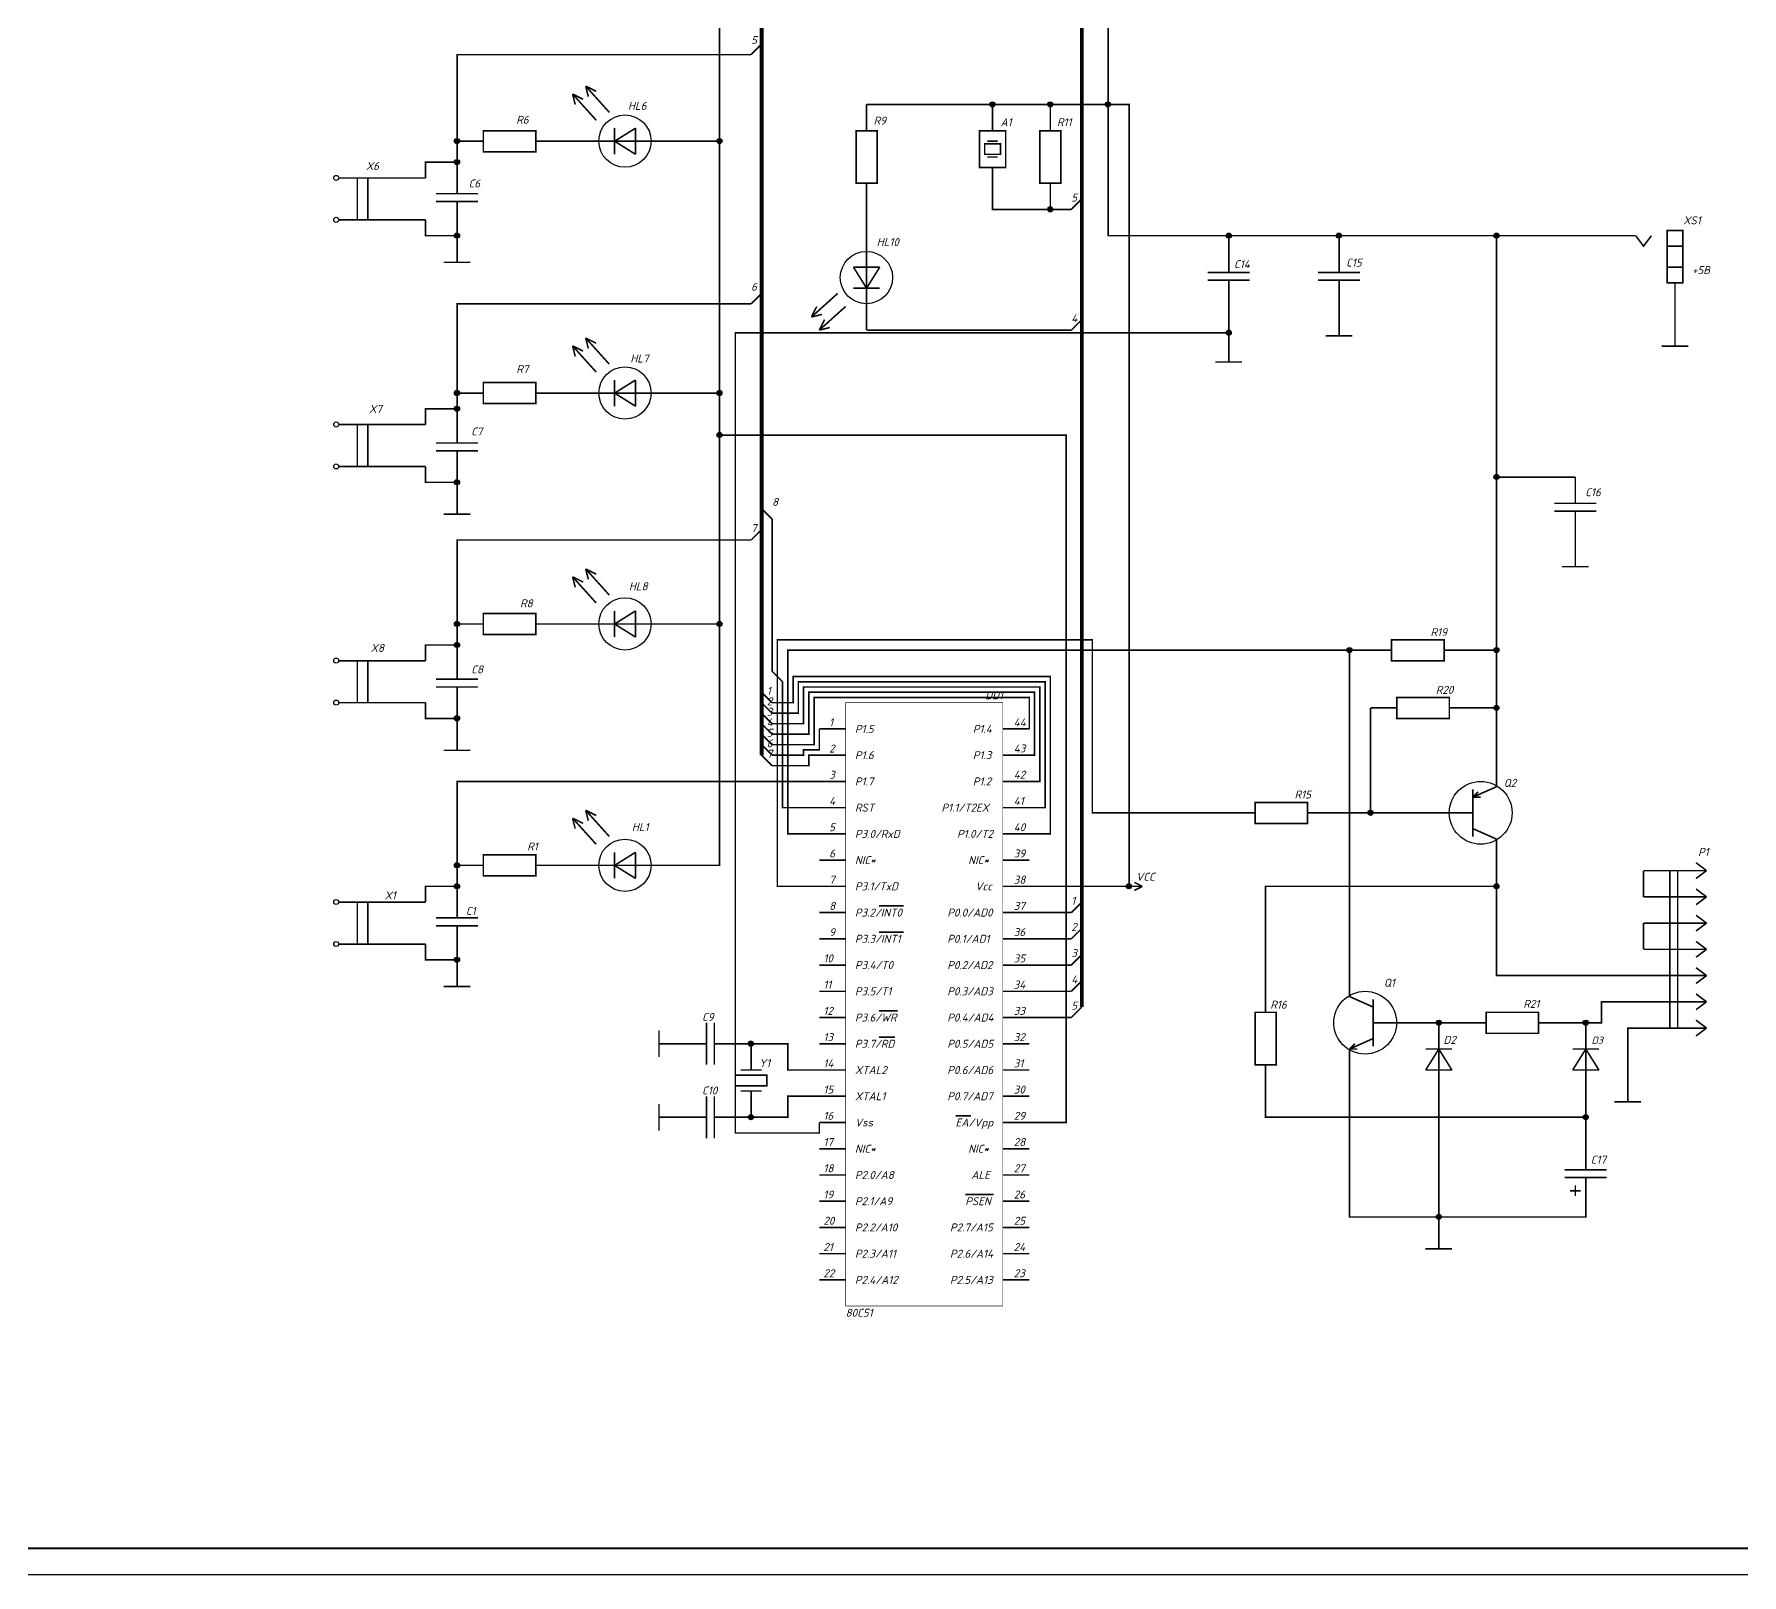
# Model space of a CAD drawing. Header units: millimetres. Extents: x 0 to 8800, y -367 to 2333.
# Drawn here: x 4955 to 5280.3, y 675.6 to 969.2 of the extents above; entities that cross this region are included whole.
import ezdxf

# ---------------------------------------------------------------- set-up
doc = ezdxf.new("R2010")
doc.units = ezdxf.units.MM
doc.header["$LTSCALE"] = 0.5
doc.layers.add('KONTUR', color=7, linetype='Continuous')
doc.layers.add('Sheet', color=255, linetype='Continuous')
doc.layers.add('Основная', color=7, linetype='Continuous', lineweight=40)
doc.styles.get("Standard").update_dxf_attribs({"font": 'isocpeui.ttf', "width": 0.9})

msp = doc.modelspace()

# ---------------------------------------------------------------- linework, layer by layer
at = {"layer": 'KONTUR'}
msp.add_line((5548.03, 675.63), (4707.03, 675.63), dxfattribs=at)
at = {"layer": 'Sheet'}
for points, const_width in [([(5093.58, 831.84), (5093.58, 1101.84), (5093.58, 1101.84)], 0.749), ([(5154.58, 783.84), (5154.58, 1035.84)], 0.749), ([(5159.58, 1003.84), (5159.58, 955.84)], 0.3), ([(5085.58, 948.84), (5085.58, 993.34)], 0.3), ([(5091.58, 965.34), (5093.58, 967.34)], 0.3), ([(5035.58, 943.84), (5035.58, 965.34), (5091.58, 965.34)], 0.3), ([(5062.08, 952.84), (5057.58, 957.84)], 0.3), ([(5057.58, 957.84), (5058.08, 955.84), (5058.08, 955.84)], 0.3), ([(5057.58, 957.84), (5059.58, 956.84)], 0.3), ([(5064.58, 954.34), (5060.08, 959.34)], 0.3), ([(5060.08, 959.34), (5060.58, 957.34), (5060.58, 957.34)], 0.3), ([(5060.08, 959.34), (5062.08, 958.34)], 0.3), ([(5113.58, 950.84), (5113.58, 955.84)], 0.3), ([(5159.58, 955.84), (5113.58, 955.84)], 0.3), ([(5137.58, 950.84), (5137.58, 955.84)], 0.3), ([(5159.58, 955.84), (5163.58, 955.84), (5163.58, 806.84), (5144.58, 806.84)], 0.3), ([(5148.58, 950.84), (5148.58, 955.84)], 0.3), ([(5159.58, 955.84), (5159.58, 930.84), (5249.08, 930.84)], 0.3), ([(5050.58, 950.84), (5040.58, 950.84), (5040.58, 946.84), (5050.58, 946.84), (5050.58, 950.84)], 0.3), ([(5065.58, 951.34), (5065.58, 946.34)], 0.3), ([(5065.58, 948.84), (5069.58, 951.34), (5069.58, 951.34)], 0.3), ([(5069.58, 946.34), (5069.58, 951.34)], 0.3), ([(5111.58, 950.84), (5111.58, 940.84), (5115.58, 940.84), (5115.58, 950.84), (5111.58, 950.84)], 0.3), ([(5140.08, 943.84), (5135.08, 943.84), (5135.08, 950.84), (5140.08, 950.84), (5140.08, 943.84)], 0.3), ([(5146.58, 950.84), (5146.58, 940.84), (5150.58, 940.84), (5150.58, 950.84), (5146.58, 950.84)], 0.3), ([(5040.58, 948.84), (5035.58, 948.84)], 0.3), ([(5050.58, 948.84), (5055.58, 948.84)], 0.3), ([(5055.58, 948.84), (5057.58, 948.84)], 0.3), ([(5062.58, 948.84), (5057.58, 948.84)], 0.3), ([(5065.58, 948.84), (5062.58, 948.84)], 0.3), ([(5069.58, 948.84), (5065.58, 948.84)], 0.3), ([(5065.58, 948.84), (5069.58, 946.34), (5069.58, 946.34)], 0.3), ([(5069.58, 948.84), (5072.58, 948.84)], 0.3), ([(5072.58, 948.84), (5077.58, 948.84)], 0.3), ([(5077.58, 948.84), (5085.58, 948.84)], 0.3), ([(5085.58, 948.84), (5085.58, 901.34)], 0.3), ([(5139.08, 948.34), (5136.08, 948.34), (5136.08, 946.34), (5139.08, 946.34), (5139.08, 948.34)], 0.3), ([(5136.58, 948.84), (5138.58, 948.84)], 0.3), ([(5029.58, 941.84), (5029.58, 944.84), (5035.58, 944.84)], 0.3), ([(5035.58, 938.84), (5035.58, 943.84)], 0.3), ([(5136.58, 945.84), (5138.58, 945.84)], 0.3), ([(5137.58, 943.84), (5137.58, 938.84)], 0.3), ([(5013.08, 941.84), (5024.58, 941.84)], 0.3), ([(5016.58, 941.84), (5016.58, 933.84)], 0.3), ([(5018.58, 933.84), (5018.58, 941.84)], 0.3), ([(5024.58, 941.84), (5029.58, 941.84)], 0.3), ([(5113.58, 940.84), (5113.58, 935.84)], 0.3), ([(5148.58, 940.84), (5148.58, 935.84)], 0.3), ([(5039.58, 938.84), (5031.58, 938.84)], 0.3), ([(5039.58, 937.34), (5031.58, 937.34)], 0.3), ([(5035.58, 937.34), (5035.58, 932.34)], 0.3), ([(5137.58, 938.84), (5137.58, 935.84), (5152.58, 935.84)], 0.3), ([(5152.58, 935.84), (5154.58, 937.84)], 0.3), ([(5013.08, 933.84), (5024.58, 933.84)], 0.3), ([(5024.58, 933.84), (5029.58, 933.84)], 0.3), ([(5029.58, 933.84), (5029.58, 930.84), (5035.58, 930.84)], 0.3), ([(5113.58, 935.84), (5113.58, 932.84)], 0.3), ([(5035.58, 932.34), (5035.58, 929.84)], 0.3), ([(5113.58, 927.84), (5113.58, 932.84)], 0.3), ([(5182.58, 930.84), (5182.58, 928.84)], 0.3), ([(5203.58, 930.84), (5203.58, 928.84)], 0.3), ([(5233.58, 930.84), (5233.58, 851.84)], 0.3), ([(5254.08, 930.84), (5249.08, 930.84)], 0.3), ([(5249.08, 930.84), (5249.08, 930.84)], 0.3), ([(5260.08, 930.84), (5254.08, 930.84)], 0.3), ([(5260.08, 930.84), (5261.58, 928.84), (5263.08, 930.84)], 0.3), ([(5266.08, 921.84), (5266.08, 931.84)], 0.3), ([(5266.08, 921.84), (5269.08, 921.84), (5269.08, 931.84), (5266.08, 931.84)], 0.3), ([(5266.08, 931.84), (5269.04, 931.84), (5269.04, 928.88), (5266.08, 928.88), (5266.08, 931.84)], 0.3), ([(5035.58, 929.84), (5035.58, 925.77)], 0.3), ([(5113.58, 924.84), (5113.58, 927.84)], 0.3), ([(5182.58, 923.84), (5182.58, 928.84)], 0.3), ([(5203.58, 923.84), (5203.58, 928.84)], 0.3), ([(5266.08, 928.84), (5269.08, 928.84)], 0.3), ([(5033.04, 925.77), (5038.12, 925.77)], 0.3), ([(5116.08, 924.84), (5111.08, 924.84)], 0.3), ([(5113.58, 920.84), (5111.08, 924.84), (5111.08, 924.84)], 0.3), ([(5113.58, 924.84), (5113.58, 920.84)], 0.3), ([(5113.58, 920.84), (5116.08, 924.84), (5116.08, 924.84)], 0.3), ([(5186.58, 923.84), (5178.58, 923.84)], 0.3), ([(5207.58, 923.84), (5199.58, 923.84)], 0.3), ([(5269.08, 924.84), (5266.08, 924.84)], 0.3), ([(5266.08, 924.84), (5269.04, 924.84), (5269.04, 921.88), (5266.08, 921.88), (5266.08, 924.84)], 0.3), ([(5111.08, 920.84), (5116.08, 920.84)], 0.3), ([(5113.58, 920.84), (5113.58, 917.84)], 0.3), ([(5186.58, 922.34), (5178.58, 922.34)], 0.3), ([(5182.58, 922.34), (5182.58, 917.34)], 0.3), ([(5207.58, 922.34), (5199.58, 922.34)], 0.3), ([(5203.58, 922.34), (5203.58, 917.34)], 0.3), ([(5267.58, 921.84), (5267.58, 916.84)], 0.3), ([(5035.58, 896.34), (5035.58, 917.84), (5091.58, 917.84)], 0.3), ([(5091.58, 917.84), (5093.58, 919.84)], 0.3), ([(5108.08, 919.84), (5103.08, 915.34)], 0.3), ([(5103.08, 915.34), (5104.08, 917.34)], 0.3), ([(5109.58, 917.34), (5104.58, 912.84)], 0.3), ([(5113.58, 917.84), (5113.58, 912.84)], 0.3), ([(5182.58, 917.34), (5182.58, 910.84)], 0.3), ([(5203.58, 917.34), (5203.58, 915.84)], 0.3), ([(5103.08, 915.34), (5105.08, 915.84), (5105.08, 915.84)], 0.3), ([(5104.58, 912.84), (5105.58, 914.84)], 0.3), ([(5152.58, 912.84), (5154.58, 914.84)], 0.3), ([(5203.58, 915.84), (5203.58, 911.77)], 0.3), ([(5267.58, 913.84), (5267.58, 916.84)], 0.3), ([(5064.58, 906.34), (5060.08, 911.34)], 0.3), ([(5060.08, 911.34), (5060.58, 909.34), (5060.58, 909.34)], 0.3), ([(5060.08, 911.34), (5062.08, 910.34)], 0.3), ([(5182.58, 912.34), (5088.58, 912.34), (5088.58, 759.84), (5104.58, 759.84), (5104.58, 761.84)], 0.3), ([(5104.58, 912.84), (5106.58, 913.34), (5106.58, 913.34)], 0.3), ([(5113.58, 912.84), (5152.58, 912.84), (5152.58, 912.84)], 0.3), ([(5182.58, 910.84), (5182.58, 906.77)], 0.3), ([(5201.04, 911.77), (5206.12, 911.77)], 0.3), ([(5267.58, 913.84), (5267.58, 909.77)], 0.3), ([(5062.08, 904.84), (5057.58, 909.84)], 0.3), ([(5057.58, 909.84), (5058.08, 907.84), (5058.08, 907.84)], 0.3), ([(5057.58, 909.84), (5059.58, 908.84)], 0.3), ([(5265.04, 909.77), (5270.12, 909.77)], 0.3), ([(5180.04, 906.77), (5185.12, 906.77)], 0.3), ([(5050.58, 902.84), (5040.58, 902.84), (5040.58, 898.84), (5050.58, 898.84), (5050.58, 902.84)], 0.3), ([(5065.58, 903.34), (5065.58, 898.34)], 0.3), ([(5065.58, 900.84), (5069.58, 903.34), (5069.58, 903.34)], 0.3), ([(5069.58, 898.34), (5069.58, 903.34)], 0.3), ([(5085.58, 856.34), (5085.58, 856.34), (5085.58, 901.34)], 0.3), ([(5029.58, 894.84), (5029.58, 897.84), (5035.58, 897.84)], 0.3), ([(5040.58, 900.84), (5035.58, 900.84)], 0.3), ([(5050.58, 900.84), (5055.58, 900.84)], 0.3), ([(5055.58, 900.84), (5057.58, 900.84)], 0.3), ([(5062.58, 900.84), (5057.58, 900.84)], 0.3), ([(5065.58, 900.84), (5062.58, 900.84)], 0.3), ([(5069.58, 900.84), (5065.58, 900.84)], 0.3), ([(5065.58, 900.84), (5069.58, 898.34), (5069.58, 898.34)], 0.3), ([(5069.58, 900.84), (5072.58, 900.84)], 0.3), ([(5072.58, 900.84), (5077.58, 900.84)], 0.3), ([(5077.58, 900.84), (5085.58, 900.84)], 0.3), ([(5013.08, 894.84), (5024.58, 894.84)], 0.3), ([(5016.58, 894.84), (5016.58, 886.84)], 0.3), ([(5018.58, 886.84), (5018.58, 894.84)], 0.3), ([(5024.58, 894.84), (5029.58, 894.84)], 0.3), ([(5035.58, 891.34), (5035.58, 896.34)], 0.3), ([(5039.58, 891.34), (5031.58, 891.34)], 0.3), ([(5085.58, 892.84), (5151.58, 892.84), (5151.58, 761.84), (5144.58, 761.84), (5144.58, 761.84)], 0.3), ([(5039.58, 889.84), (5031.58, 889.84)], 0.3), ([(5035.58, 889.84), (5035.58, 884.84)], 0.3), ([(5013.08, 886.84), (5024.58, 886.84)], 0.3), ([(5024.58, 886.84), (5029.58, 886.84)], 0.3), ([(5029.58, 886.84), (5029.58, 883.84), (5035.58, 883.84)], 0.3), ([(5035.58, 884.84), (5035.58, 881.84)], 0.3), ([(5233.58, 884.84), (5248.58, 884.84)], 0.3), ([(5248.58, 879.84), (5248.58, 884.84)], 0.3), ([(5035.58, 881.84), (5035.58, 877.77)], 0.3), ([(5095.58, 876.84), (5093.58, 878.84)], 0.3), ([(5252.58, 879.84), (5244.58, 879.84)], 0.3), ([(5252.58, 878.34), (5244.58, 878.34)], 0.3), ([(5248.58, 878.34), (5248.58, 873.34)], 0.3), ([(5033.04, 877.77), (5038.12, 877.77)], 0.3), ([(5095.58, 876.84), (5095.58, 847.84), (5097.58, 845.84), (5097.58, 821.84), (5097.58, 821.84), (5104.58, 821.84)], 0.3), ([(5035.58, 851.34), (5035.58, 872.84), (5091.58, 872.84)], 0.3), ([(5093.58, 874.84), (5091.58, 872.84)], 0.3), ([(5248.58, 873.34), (5248.58, 871.84)], 0.3), ([(5248.58, 871.84), (5248.58, 867.77)], 0.3), ([(5062.08, 860.84), (5057.58, 865.84)], 0.3), ([(5057.58, 865.84), (5058.08, 863.84), (5058.08, 863.84)], 0.3), ([(5057.58, 865.84), (5059.58, 864.84)], 0.3), ([(5064.58, 862.34), (5060.08, 867.34)], 0.3), ([(5060.08, 867.34), (5060.58, 865.34), (5060.58, 865.34)], 0.3), ([(5060.08, 867.34), (5062.08, 866.34)], 0.3), ([(5246.04, 867.77), (5251.12, 867.77)], 0.3), ([(5050.58, 858.84), (5040.58, 858.84), (5040.58, 854.84), (5050.58, 854.84), (5050.58, 858.84)], 0.3), ([(5065.58, 859.34), (5065.58, 854.34)], 0.3), ([(5065.58, 856.84), (5069.58, 859.34), (5069.58, 859.34)], 0.3), ([(5069.58, 854.34), (5069.58, 859.34)], 0.3), ([(5040.58, 856.84), (5035.58, 856.84)], 0.3), ([(5050.58, 856.84), (5055.58, 856.84)], 0.3), ([(5055.58, 856.84), (5057.58, 856.84)], 0.3), ([(5062.58, 856.84), (5057.58, 856.84)], 0.3), ([(5065.58, 856.84), (5062.58, 856.84)], 0.3), ([(5069.58, 856.84), (5065.58, 856.84)], 0.3), ([(5065.58, 856.84), (5069.58, 854.34), (5069.58, 854.34)], 0.3), ([(5069.58, 856.84), (5072.58, 856.84)], 0.3), ([(5072.58, 856.84), (5077.58, 856.84)], 0.3), ([(5077.58, 856.84), (5085.58, 856.84)], 0.3), ([(5077.58, 810.84), (5085.58, 810.84), (5085.58, 856.34)], 0.3), ([(5029.58, 849.84), (5029.58, 852.84), (5035.58, 852.84)], 0.3), ([(5104.58, 806.84), (5096.58, 806.84), (5096.58, 806.84), (5096.58, 853.84), (5156.58, 853.84), (5156.58, 820.84), (5182.58, 820.84)], 0.3), ([(5213.58, 849.84), (5223.58, 849.84), (5223.58, 853.84), (5213.58, 853.84), (5213.58, 849.84)], 0.3), ([(5013.08, 849.84), (5024.58, 849.84)], 0.3), ([(5016.58, 849.84), (5016.58, 841.84)], 0.3), ([(5018.58, 841.84), (5018.58, 849.84)], 0.3), ([(5024.58, 849.84), (5029.58, 849.84)], 0.3), ([(5035.58, 846.34), (5035.58, 851.34)], 0.3), ([(5104.58, 816.84), (5098.58, 816.84), (5098.58, 816.84), (5098.58, 851.84), (5208.58, 851.84)], 0.3), ([(5205.58, 851.84), (5205.58, 790.84)], 0.3), ([(5213.58, 851.84), (5208.58, 851.84)], 0.3), ([(5223.58, 851.84), (5228.58, 851.84)], 0.3), ([(5233.58, 851.84), (5228.58, 851.84)], 0.3), ([(5233.58, 851.84), (5233.58, 830.84)], 0.3), ([(5039.58, 846.34), (5031.58, 846.34)], 0.3), ([(5144.58, 816.84), (5148.58, 816.84), (5148.58, 846.84), (5099.58, 846.84), (5099.58, 841.84), (5095.58, 841.84)], 0.3), ([(5095.58, 839.84), (5100.58, 839.84), (5100.58, 845.84), (5147.58, 845.84), (5147.58, 821.84), (5144.58, 821.84)], 0.3), ([(5039.58, 844.84), (5031.58, 844.84)], 0.3), ([(5035.58, 844.84), (5035.58, 839.84)], 0.3), ([(5095.58, 841.84), (5093.58, 843.84)], 0.3), ([(5144.58, 826.84), (5146.58, 826.84), (5146.58, 844.84), (5101.58, 844.84), (5101.58, 837.84), (5095.58, 837.84)], 0.3), ([(5144.58, 831.84), (5145.58, 831.84), (5145.58, 843.84), (5102.58, 843.84), (5102.58, 835.84), (5095.58, 835.84)], 0.3), ([(5144.58, 836.84), (5144.58, 842.84), (5103.58, 842.84), (5103.58, 833.84), (5095.58, 833.84)], 0.3), ([(5214.58, 838.84), (5224.58, 838.84), (5224.58, 842.84), (5214.58, 842.84), (5214.58, 838.84)], 0.3), ([(5013.08, 841.84), (5024.58, 841.84)], 0.3), ([(5024.58, 841.84), (5029.58, 841.84)], 0.3), ([(5029.58, 841.84), (5029.58, 838.84), (5035.58, 838.84)], 0.3), ([(5035.58, 839.84), (5035.58, 836.84)], 0.3), ([(5095.58, 839.84), (5093.58, 841.84)], 0.3), ([(5095.58, 837.84), (5093.58, 839.84)], 0.3), ([(5109.58, 841.84), (5139.54, 841.84), (5139.54, 726.88), (5109.58, 726.88), (5109.58, 841.84)], 0.0991), ([(5214.58, 840.84), (5209.58, 840.84)], 0.3), ([(5209.58, 840.84), (5209.58, 820.84)], 0.3), ([(5224.58, 840.84), (5229.58, 840.84)], 0.3), ([(5233.58, 840.84), (5229.58, 840.84)], 0.3), ([(5035.58, 836.84), (5035.58, 832.77)], 0.3), ([(5095.58, 835.84), (5093.58, 837.84)], 0.3), ([(5104.58, 836.84), (5104.58, 832.84), (5101.58, 832.84), (5101.58, 831.84), (5095.58, 831.84)], 0.3), ([(5109.58, 836.84), (5104.58, 836.84)], 0.3), ([(5139.58, 836.84), (5144.58, 836.84)], 0.3), ([(5033.04, 832.77), (5038.12, 832.77)], 0.3), ([(5095.58, 833.84), (5093.58, 835.84)], 0.3), ([(5095.58, 831.84), (5093.58, 833.84)], 0.3), ([(5095.58, 829.84), (5093.58, 831.84)], 0.3), ([(5104.58, 831.84), (5104.58, 831.84), (5102.58, 831.84), (5102.58, 829.84), (5095.58, 829.84)], 0.3), ([(5109.58, 831.84), (5104.58, 831.84)], 0.3), ([(5139.58, 831.84), (5144.58, 831.84)], 0.3), ([(5233.58, 825.84), (5233.58, 830.84)], 0.3), ([(5104.58, 826.84), (5035.58, 826.84), (5035.58, 805.84)], 0.3), ([(5109.58, 826.84), (5104.58, 826.84)], 0.3), ([(5139.58, 826.84), (5144.58, 826.84)], 0.3), ([(5187.58, 818.84), (5197.58, 818.84), (5197.58, 822.84), (5187.58, 822.84), (5187.58, 818.84)], 0.3), ([(5233.58, 825.84), (5229.08, 823.84), (5229.08, 823.84)], 0.3), ([(5229.08, 825.34), (5229.08, 816.34)], 0.3), ([(5229.08, 823.84), (5230.08, 824.84), (5230.08, 824.84)], 0.3), ([(5229.08, 823.84), (5230.58, 823.84), (5230.58, 823.84)], 0.3), ([(5062.08, 814.84), (5057.58, 819.84)], 0.3), ([(5057.58, 819.84), (5058.08, 817.84), (5058.08, 817.84)], 0.3), ([(5057.58, 819.84), (5059.58, 818.84)], 0.3), ([(5064.58, 816.34), (5060.08, 821.34)], 0.3), ([(5060.08, 821.34), (5060.58, 819.34), (5060.58, 819.34)], 0.3), ([(5060.08, 821.34), (5062.08, 820.34)], 0.3), ([(5109.58, 821.84), (5104.58, 821.84)], 0.3), ([(5139.58, 821.84), (5144.58, 821.84)], 0.3), ([(5187.58, 820.84), (5182.58, 820.84)], 0.3), ([(5197.58, 820.84), (5202.58, 820.84)], 0.3), ([(5202.58, 820.84), (5209.58, 820.84)], 0.3), ([(5209.58, 820.84), (5209.58, 820.84), (5219.58, 820.84)], 0.3), ([(5224.58, 820.84), (5219.58, 820.84)], 0.3), ([(5224.58, 820.84), (5229.08, 820.84)], 0.3), ([(5109.58, 816.84), (5104.58, 816.84)], 0.3), ([(5139.58, 816.84), (5144.58, 816.84)], 0.3), ([(5233.58, 815.84), (5229.08, 817.84), (5229.08, 817.84)], 0.3), ([(5065.58, 813.34), (5065.58, 808.34)], 0.3), ([(5065.58, 810.84), (5069.58, 813.34), (5069.58, 813.34)], 0.3), ([(5069.58, 808.34), (5069.58, 813.34)], 0.3), ([(5233.58, 815.84), (5233.58, 810.84)], 0.3), ([(5040.58, 810.84), (5035.58, 810.84)], 0.3), ([(5050.58, 812.84), (5040.58, 812.84), (5040.58, 808.84), (5050.58, 808.84), (5050.58, 812.84)], 0.3), ([(5050.58, 810.84), (5055.58, 810.84)], 0.3), ([(5055.58, 810.84), (5057.58, 810.84)], 0.3), ([(5062.58, 810.84), (5057.58, 810.84)], 0.3), ([(5065.58, 810.84), (5062.58, 810.84)], 0.3), ([(5069.58, 810.84), (5065.58, 810.84)], 0.3), ([(5065.58, 810.84), (5069.58, 808.34), (5069.58, 808.34)], 0.3), ([(5069.58, 810.84), (5072.58, 810.84)], 0.3), ([(5072.58, 810.84), (5077.58, 810.84)], 0.3), ([(5109.58, 811.84), (5104.58, 811.84)], 0.3), ([(5139.58, 811.84), (5144.58, 811.84)], 0.3), ([(5233.58, 810.84), (5233.58, 789.84), (5261.58, 789.84), (5261.58, 789.84)], 0.3), ([(5261.58, 809.84), (5261.58, 804.84)], 0.3), ([(5266.58, 809.84), (5261.58, 809.84)], 0.3), ([(5266.58, 809.84), (5273.58, 809.84)], 0.3), ([(5266.58, 809.84), (5266.58, 779.84)], 0.3), ([(5268.08, 779.84), (5268.08, 809.84)], 0.3), ([(5273.58, 809.84), (5271.58, 811.34)], 0.3), ([(5273.58, 809.84), (5271.58, 808.34)], 0.3), ([(5029.58, 803.84), (5029.58, 806.84), (5035.58, 806.84)], 0.3), ([(5109.58, 806.84), (5104.58, 806.84)], 0.3), ([(5139.58, 806.84), (5144.58, 806.84)], 0.3), ([(5163.58, 806.84), (5166.12, 806.84)], 0.3), ([(5166.12, 806.84), (5164.6, 807.6)], 0.3), ([(5166.12, 806.84), (5164.6, 806.08)], 0.3), ([(5189.58, 787.84), (5189.58, 806.84), (5233.58, 806.84)], 0.3), ([(5013.08, 803.84), (5024.58, 803.84)], 0.3), ([(5016.58, 803.84), (5016.58, 795.84)], 0.3), ([(5018.58, 795.84), (5018.58, 803.84)], 0.3), ([(5024.58, 803.84), (5029.58, 803.84)], 0.3), ([(5035.58, 800.84), (5035.58, 805.84)], 0.3), ([(5154.58, 803.84), (5152.58, 801.84)], 0.3), ([(5266.58, 804.84), (5261.58, 804.84)], 0.3), ([(5266.58, 804.84), (5273.58, 804.84)], 0.3), ([(5273.58, 804.84), (5271.58, 806.34)], 0.3), ([(5273.58, 804.84), (5271.58, 803.34)], 0.3), ([(5039.58, 800.84), (5031.58, 800.84)], 0.3), ([(5109.58, 801.84), (5104.58, 801.84)], 0.3), ([(5116.65, 803.11), (5115.93, 803.11)], 0.3), ([(5118.26, 803.11), (5116.65, 803.11)], 0.3), ([(5119.57, 803.11), (5118.26, 803.11)], 0.3), ([(5120.67, 803.11), (5119.57, 803.11)], 0.3), ([(5139.58, 801.84), (5144.58, 801.84)], 0.3), ([(5144.58, 801.84), (5152.58, 801.84)], 0.3), ([(5273.58, 799.84), (5271.58, 801.34)], 0.3), ([(5039.58, 799.34), (5031.58, 799.34)], 0.3), ([(5035.58, 799.34), (5035.58, 794.34)], 0.3), ([(5109.58, 796.84), (5104.58, 796.84)], 0.3), ([(5116.65, 798.11), (5115.93, 798.11)], 0.3), ([(5118.26, 798.11), (5116.65, 798.11)], 0.3), ([(5119.57, 798.11), (5118.26, 798.11)], 0.3), ([(5120.67, 798.11), (5119.57, 798.11)], 0.3), ([(5139.58, 796.84), (5144.58, 796.84)], 0.3), ([(5144.58, 796.84), (5152.58, 796.84)], 0.3), ([(5154.58, 798.84), (5152.58, 796.84)], 0.3), ([(5261.58, 799.84), (5261.58, 794.84)], 0.3), ([(5266.58, 799.84), (5261.58, 799.84)], 0.3), ([(5266.58, 799.84), (5273.58, 799.84)], 0.3), ([(5273.58, 799.84), (5271.58, 798.34)], 0.3), ([(5013.08, 795.84), (5024.58, 795.84)], 0.3), ([(5024.58, 795.84), (5029.58, 795.84)], 0.3), ([(5029.58, 795.84), (5029.58, 792.84), (5035.58, 792.84)], 0.3), ([(5035.58, 794.34), (5035.58, 791.84)], 0.3), ([(5154.58, 793.84), (5152.58, 791.84)], 0.3), ([(5266.58, 794.84), (5261.58, 794.84)], 0.3), ([(5266.58, 794.84), (5273.58, 794.84)], 0.3), ([(5273.58, 794.84), (5271.58, 796.34)], 0.3), ([(5273.58, 794.84), (5271.58, 793.34)], 0.3), ([(5035.58, 791.84), (5035.58, 787.77)], 0.3), ([(5109.58, 791.84), (5104.58, 791.84)], 0.3), ([(5139.58, 791.84), (5144.58, 791.84)], 0.3), ([(5144.58, 791.84), (5152.58, 791.84)], 0.3), ([(5205.58, 785.84), (5205.58, 790.84)], 0.3), ([(5273.58, 789.84), (5271.58, 791.34)], 0.3), ([(5033.04, 787.77), (5038.12, 787.77)], 0.3), ([(5154.58, 788.84), (5152.58, 786.84)], 0.3), ([(5189.58, 782.84), (5189.58, 787.84)], 0.3), ([(5266.58, 789.84), (5261.58, 789.84)], 0.3), ([(5266.58, 789.84), (5273.58, 789.84)], 0.3), ([(5273.58, 789.84), (5271.58, 788.34)], 0.3), ([(5109.58, 786.84), (5104.58, 786.84)], 0.3), ([(5139.58, 786.84), (5144.58, 786.84)], 0.3), ([(5144.58, 786.84), (5152.58, 786.84)], 0.3), ([(5154.58, 783.84), (5152.58, 781.84)], 0.3), ([(5205.58, 785.84), (5210.08, 783.84), (5210.08, 783.84)], 0.3), ([(5210.08, 776.34), (5210.08, 785.34)], 0.3), ([(5246.58, 780.84), (5253.58, 780.84), (5253.58, 784.84), (5261.58, 784.84)], 0.3), ([(5266.58, 784.84), (5261.58, 784.84)], 0.3), ([(5266.58, 784.84), (5273.58, 784.84)], 0.3), ([(5273.58, 784.84), (5271.58, 786.34)], 0.3), ([(5273.58, 784.84), (5271.58, 783.34)], 0.3), ([(5083.08, 772.84), (5083.08, 780.84)], 0.3), ([(5084.58, 772.84), (5084.58, 780.84)], 0.3), ([(5109.58, 781.84), (5104.58, 781.84)], 0.3), ([(5118.05, 783.11), (5115.93, 783.11)], 0.3), ([(5119.53, 783.11), (5118.05, 783.11)], 0.3), ([(5139.58, 781.84), (5144.58, 781.84)], 0.3), ([(5144.58, 781.84), (5152.58, 781.84)], 0.3), ([(5191.58, 772.84), (5191.58, 782.84), (5187.58, 782.84), (5187.58, 772.84), (5191.58, 772.84)], 0.3), ([(5214.58, 780.84), (5210.08, 780.84)], 0.3), ([(5214.58, 780.84), (5219.58, 780.84)], 0.3), ([(5219.58, 780.84), (5226.58, 780.84)], 0.3), ([(5222.58, 775.84), (5222.58, 780.84)], 0.3), ([(5231.58, 780.84), (5226.58, 780.84)], 0.3), ([(5231.58, 778.84), (5241.58, 778.84), (5241.58, 782.84), (5231.58, 782.84), (5231.58, 778.84)], 0.3), ([(5241.58, 780.84), (5246.58, 780.84)], 0.3), ([(5250.58, 775.84), (5250.58, 780.84)], 0.3), ([(5273.58, 779.84), (5271.58, 781.34)], 0.3), ([(5074.04, 779.38), (5074.04, 774.3)], 0.3), ([(5117.41, 778.11), (5115.93, 778.11)], 0.3), ([(5119.02, 778.11), (5117.41, 778.11)], 0.3), ([(5205.58, 775.84), (5210.08, 777.84), (5210.08, 777.84)], 0.3), ([(5261.58, 779.84), (5258.58, 779.84), (5258.58, 769.84), (5258.58, 769.84)], 0.3), ([(5266.58, 779.84), (5261.58, 779.84)], 0.3), ([(5266.58, 779.84), (5273.58, 779.84)], 0.3), ([(5273.58, 779.84), (5271.58, 778.34)], 0.3), ([(5076.58, 776.84), (5074.04, 776.84)], 0.3), ([(5078.08, 776.84), (5076.58, 776.84)], 0.3), ([(5083.08, 776.84), (5078.08, 776.84)], 0.3), ([(5084.58, 776.84), (5089.58, 776.84)], 0.3), ([(5104.58, 771.84), (5098.58, 771.84), (5098.58, 776.84), (5089.58, 776.84)], 0.3), ([(5091.58, 776.84), (5091.58, 776.84)], 0.3), ([(5091.58, 771.84), (5091.58, 776.84)], 0.3), ([(5109.58, 776.84), (5104.58, 776.84)], 0.3), ([(5139.58, 776.84), (5144.58, 776.84)], 0.3), ([(5205.58, 775.84), (5206.58, 776.84), (5206.58, 776.84)], 0.3), ([(5205.58, 775.84), (5205.58, 770.84)], 0.3), ([(5205.58, 775.84), (5207.08, 775.84), (5207.08, 775.84)], 0.3), ([(5220.08, 775.84), (5225.08, 775.84)], 0.3), ([(5222.58, 775.84), (5220.08, 771.84), (5220.08, 771.84)], 0.3), ([(5222.58, 771.84), (5222.58, 775.84)], 0.3), ([(5225.08, 771.84), (5222.58, 775.84)], 0.3), ([(5248.08, 775.84), (5253.08, 775.84)], 0.3), ([(5250.58, 775.84), (5248.08, 771.84), (5248.08, 771.84)], 0.3), ([(5250.58, 771.84), (5250.58, 775.84)], 0.3), ([(5253.08, 771.84), (5250.58, 775.84)], 0.3), ([(5094.58, 770.84), (5094.58, 768.84), (5088.58, 768.84), (5088.58, 770.84), (5094.58, 770.84)], 0.3), ([(5089.58, 771.84), (5093.58, 771.84)], 0.3), ([(5109.58, 771.84), (5104.58, 771.84)], 0.3), ([(5139.58, 771.84), (5144.58, 771.84)], 0.3), ([(5189.58, 772.84), (5189.58, 767.84)], 0.3), ([(5205.58, 770.84), (5205.58, 743.84), (5250.58, 743.84), (5250.58, 746.34)], 0.3), ([(5220.08, 771.84), (5225.08, 771.84)], 0.3), ([(5222.58, 771.84), (5222.58, 766.84)], 0.3), ([(5248.08, 771.84), (5253.08, 771.84)], 0.3), ([(5250.58, 771.84), (5250.58, 766.84)], 0.3), ([(5089.58, 767.84), (5093.58, 767.84)], 0.3), ([(5091.58, 767.84), (5091.58, 762.84)], 0.3), ([(5250.58, 762.84), (5189.58, 762.84), (5189.58, 767.84)], 0.3), ([(5258.58, 769.84), (5258.58, 765.77)], 0.3), ([(5074.04, 765.38), (5074.04, 760.3)], 0.3), ([(5083.08, 758.84), (5083.08, 766.84)], 0.3), ([(5084.58, 758.84), (5084.58, 766.84)], 0.3), ([(5104.58, 766.84), (5098.58, 766.84), (5098.58, 762.84), (5089.58, 762.84)], 0.3), ([(5109.58, 766.84), (5104.58, 766.84)], 0.3), ([(5139.58, 766.84), (5144.58, 766.84)], 0.3), ([(5222.58, 766.84), (5222.58, 743.84)], 0.3), ([(5250.58, 766.84), (5250.58, 757.84)], 0.3), ([(5256.04, 765.77), (5261.12, 765.77)], 0.3), ([(5076.58, 762.84), (5074.04, 762.84)], 0.3), ([(5078.08, 762.84), (5076.58, 762.84)], 0.3), ([(5083.08, 762.84), (5078.08, 762.84)], 0.3), ([(5084.58, 762.84), (5089.58, 762.84)], 0.3), ([(5109.58, 761.84), (5104.58, 761.84)], 0.3), ([(5131.87, 763.11), (5130.52, 763.11)], 0.3), ([(5133.44, 763.11), (5131.87, 763.11)], 0.3), ([(5139.58, 761.84), (5144.58, 761.84)], 0.3), ([(5250.58, 752.84), (5250.58, 757.84)], 0.3), ([(5109.58, 756.84), (5104.58, 756.84)], 0.3), ([(5139.58, 756.84), (5144.58, 756.84)], 0.3), ([(5109.58, 751.84), (5104.58, 751.84)], 0.3), ([(5139.58, 751.84), (5144.58, 751.84)], 0.3), ([(5246.58, 752.84), (5254.58, 752.84)], 0.3), ([(5246.58, 751.34), (5254.58, 751.34)], 0.3), ([(5250.58, 751.34), (5250.58, 746.34)], 0.3), ([(5133.61, 748.11), (5132.38, 748.11)], 0.3), ([(5134.84, 748.11), (5133.61, 748.11)], 0.3), ([(5136.19, 748.11), (5134.84, 748.11)], 0.3), ([(5137.8, 748.11), (5136.19, 748.11)], 0.3), ([(5249.58, 748.84), (5247.58, 748.84)], 0.3), ([(5248.58, 749.84), (5248.58, 747.84)], 0.3), ([(5109.58, 746.84), (5104.58, 746.84)], 0.3), ([(5139.58, 746.84), (5144.58, 746.84)], 0.3), ([(5109.58, 741.84), (5104.58, 741.84)], 0.3), ([(5139.58, 741.84), (5144.58, 741.84)], 0.3), ([(5222.58, 743.84), (5222.58, 741.84)], 0.3), ([(5222.58, 741.84), (5222.58, 737.77)], 0.3), ([(5109.58, 736.84), (5104.58, 736.84)], 0.3), ([(5139.58, 736.84), (5144.58, 736.84)], 0.3), ([(5220.04, 737.77), (5225.12, 737.77)], 0.3), ([(5109.58, 731.84), (5104.58, 731.84)], 0.3), ([(5139.58, 731.84), (5144.58, 731.84)], 0.3)]:
    msp.add_lwpolyline(points, dxfattribs=dict(at, const_width=const_width))
at = {"layer": 'Sheet', "const_width": 0.508}
for points in [[(5137.33, 955.84, 1), (5137.83, 955.84, 1)], [(5148.33, 955.84, 1), (5148.83, 955.84, 1)], [(5159.33, 955.84, 1), (5159.83, 955.84, 1)], [(5035.33, 948.84, 1), (5035.83, 948.84, 1)], [(5085.33, 948.84, 1), (5085.83, 948.84, 1)], [(5035.33, 944.84, 1), (5035.83, 944.84, 1)], [(5148.33, 935.84, 1), (5148.83, 935.84, 1)], [(5035.33, 930.84, 1), (5035.83, 930.84, 1)], [(5182.33, 930.84, 1), (5182.83, 930.84, 1)], [(5203.33, 930.84, 1), (5203.83, 930.84, 1)], [(5233.33, 930.84, 1), (5233.83, 930.84, 1)], [(5182.33, 912.34, 1), (5182.83, 912.34, 1)], [(5035.33, 900.84, 1), (5035.83, 900.84, 1)], [(5085.33, 900.84, 1), (5085.83, 900.84, 1)], [(5035.33, 897.84, 1), (5035.83, 897.84, 1)], [(5085.33, 892.84, 1), (5085.83, 892.84, 1)], [(5233.33, 884.84, 1), (5233.83, 884.84, 1)], [(5035.33, 883.84, 1), (5035.83, 883.84, 1)], [(5035.33, 856.84, 1), (5035.83, 856.84, 1)], [(5085.33, 856.84, 1), (5085.83, 856.84, 1)], [(5035.33, 852.84, 1), (5035.83, 852.84, 1)], [(5205.33, 851.84, 1), (5205.83, 851.84, 1)], [(5233.33, 851.84, 1), (5233.83, 851.84, 1)], [(5035.33, 838.84, 1), (5035.83, 838.84, 1)], [(5233.33, 840.84, 1), (5233.83, 840.84, 1)], [(5209.33, 820.84, 1), (5209.83, 820.84, 1)], [(5035.33, 810.84, 1), (5035.83, 810.84, 1)], [(5035.33, 806.84, 1), (5035.83, 806.84, 1)], [(5163.33, 806.84, 1), (5163.83, 806.84, 1)], [(5233.33, 806.84, 1), (5233.83, 806.84, 1)], [(5035.33, 792.84, 1), (5035.83, 792.84, 1)], [(5222.33, 780.84, 1), (5222.83, 780.84, 1)], [(5250.33, 780.84, 1), (5250.83, 780.84, 1)], [(5091.33, 776.84, 1), (5091.83, 776.84, 1)], [(5091.33, 762.84, 1), (5091.83, 762.84, 1)], [(5250.33, 762.84, 1), (5250.83, 762.84, 1)], [(5222.33, 743.84, 1), (5222.83, 743.84, 1)]]:
    msp.add_lwpolyline(points, format="xyb", close=True, dxfattribs=at)
at = {"layer": 'Sheet'}
for centre in [(5148.56, 935.86), (5148.56, 935.86), (5148.56, 935.86), (5209.56, 820.86), (5209.56, 820.86), (5209.56, 820.86), (5209.56, 820.86), (5209.56, 820.86), (5209.56, 820.86), (5035.56, 810.86), (5035.56, 810.86), (5035.56, 810.86), (5035.56, 806.86), (5035.56, 806.86), (5163.56, 806.86), (5163.56, 806.86), (5163.56, 806.86), (5163.56, 806.86), (5233.56, 806.86), (5233.56, 806.86)]:
    msp.add_circle(centre, 0.487, dxfattribs=at)
for centre, major_axis, ratio in [((5067.56, 948.86), (0, 4.98), 0.9997), ((5137.56, 955.86), (0, 0.487), 0.999979), ((5137.56, 955.86), (0, 0.487), 0.999979), ((5137.56, 955.86), (0, 0.487), 0.999979), ((5148.56, 955.86), (0, 0.487), 0.999979), ((5148.56, 955.86), (0, 0.487), 0.999979), ((5148.56, 955.86), (0, 0.487), 0.999979), ((5159.56, 955.86), (0, 0.487), 0.999979), ((5159.56, 955.86), (0, 0.487), 0.999979), ((5159.56, 955.86), (0, 0.487), 0.999979), ((5159.56, 955.86), (0, 0.487), 0.999979), ((5159.56, 955.86), (0, 0.487), 0.999979), ((5159.56, 955.86), (0, 0.487), 0.999979), ((5159.56, 955.86), (0, 0.487), 0.999979), ((5159.56, 955.86), (0, 0.487), 0.999979), ((5035.56, 948.86), (0.487, 0), 0.997309), ((5035.56, 948.86), (0.487, 0), 0.997309), ((5035.56, 948.86), (0.487, 0), 0.997309), ((5085.56, 948.86), (0, 0.486), 0.999937), ((5085.56, 948.86), (0, 0.486), 0.999937), ((5085.56, 948.86), (0, 0.486), 0.999937), ((5085.56, 948.86), (0, 0.486), 0.999937), ((5085.56, 948.86), (0, 0.486), 0.999937), ((5085.56, 948.86), (0, 0.486), 0.999937), ((5035.56, 944.86), (0, 0.487), 0.999979), ((5035.56, 944.86), (0, 0.487), 0.999979), ((5012.56, 941.86), (0, 0.479), 0.999979), ((5012.56, 933.86), (0, 0.479), 0.999958), ((5035.56, 930.86), (0, 0.487), 0.999979), ((5035.56, 930.86), (0, 0.487), 0.999979), ((5182.56, 930.86), (0, 0.487), 0.999979), ((5182.56, 930.86), (0, 0.487), 0.999979), ((5203.56, 930.86), (0, 0.487), 0.999979), ((5203.56, 930.86), (0, 0.487), 0.999979), ((5233.56, 930.86), (0, 0.487), 0.999979), ((5233.56, 930.86), (0, 0.487), 0.999979), ((5113.56, 922.86), (4.98, 0), 0.999769), ((5182.56, 912.36), (0, 0.487), 0.999979), ((5182.56, 912.36), (0, 0.487), 0.999979), ((5067.56, 900.86), (0, 4.98), 0.999967), ((5035.56, 900.86), (0, 0.487), 0.999979), ((5035.56, 900.86), (0, 0.487), 0.999979), ((5035.56, 900.86), (0, 0.487), 0.999979), ((5085.56, 900.86), (0, 0.487), 0.997225), ((5085.56, 900.86), (0, 0.487), 0.997225), ((5035.56, 897.86), (0, 0.487), 0.999979), ((5035.56, 897.86), (0, 0.487), 0.999979), ((5012.56, 894.86), (0, 0.479), 0.999979), ((5085.56, 892.86), (0, 0.486), 0.999937), ((5085.56, 892.86), (0, 0.486), 0.999937), ((5012.56, 886.86), (0.479, 0), 0.997285), ((5233.56, 884.86), (0, 0.487), 0.999979), ((5233.56, 884.86), (0, 0.487), 0.999979), ((5035.56, 883.86), (0, 0.487), 0.999979), ((5035.56, 883.86), (0, 0.487), 0.999979), ((5067.56, 856.86), (0, 4.98), 0.999967), ((5035.56, 856.86), (0, 0.487), 0.999979), ((5035.56, 856.86), (0, 0.487), 0.999979), ((5035.56, 856.86), (0, 0.487), 0.999979), ((5085.56, 856.86), (0, 0.487), 0.997225), ((5085.56, 856.86), (0, 0.487), 0.997225), ((5035.56, 852.86), (0, 0.487), 0.999979), ((5035.56, 852.86), (0, 0.487), 0.999979), ((5205.56, 851.86), (0, 0.487), 0.999979), ((5205.56, 851.86), (0, 0.487), 0.999979), ((5233.56, 851.86), (0, 0.487), 0.999979), ((5233.56, 851.86), (0, 0.487), 0.999979), ((5233.56, 851.86), (0, 0.487), 0.999979), ((5233.56, 851.86), (0, 0.487), 0.999979), ((5233.56, 851.86), (0, 0.487), 0.999979), ((5233.56, 851.86), (0, 0.487), 0.999979), ((5012.56, 849.86), (0, 0.479), 0.999958), ((5012.56, 841.86), (0, 0.479), 0.999958), ((5035.56, 838.86), (0, 0.487), 0.999958), ((5035.56, 838.86), (0, 0.487), 0.999958), ((5233.56, 840.86), (0, 0.487), 0.999979), ((5233.56, 840.86), (0, 0.487), 0.999979), ((5230.56, 820.86), (0, 5.98), 0.999963), ((5067.56, 810.86), (0, 4.98), 0.999702), ((5012.56, 803.86), (0, 0.479), 0.999958), ((5012.56, 795.86), (0, 0.479), 0.999958), ((5035.56, 792.86), (0.487, 0), 0.997288), ((5035.56, 792.86), (0.487, 0), 0.997288), ((5208.56, 780.86), (5.98, 0), 0.999817), ((5222.56, 780.86), (0.487, 0), 0.997329), ((5222.56, 780.86), (0.487, 0), 0.997329), ((5222.56, 780.86), (0.487, 0), 0.997329), ((5250.56, 780.86), (0.487, 0), 0.997288), ((5250.56, 780.86), (0.487, 0), 0.997288), ((5250.56, 780.86), (0.487, 0), 0.997288), ((5091.56, 776.86), (0, 0.487), 0.999958), ((5091.56, 776.86), (0, 0.487), 0.999958), ((5091.56, 776.86), (0, 0.487), 0.999958), ((5091.56, 776.86), (0, 0.487), 0.999958), ((5091.56, 776.86), (0, 0.487), 0.999958), ((5091.56, 762.86), (0, 0.487), 0.999958), ((5091.56, 762.86), (0, 0.487), 0.999958), ((5091.56, 762.86), (0, 0.487), 0.999958), ((5250.56, 762.86), (0, 0.487), 0.999958), ((5250.56, 762.86), (0, 0.487), 0.999958), ((5222.56, 743.86), (0, 0.487), 0.999958), ((5222.56, 743.86), (0, 0.487), 0.999958), ((5222.56, 743.86), (0, 0.487), 0.999958), ((5222.56, 743.86), (0, 0.487), 0.999958)]:
    msp.add_ellipse(centre, major_axis=major_axis, ratio=ratio, dxfattribs=at)
at = {"layer": 'Основная'}
msp.add_line((5543.03, 680.63), (4715.03, 680.63), dxfattribs=at)

# ---------------------------------------------------------------- texts
at = {"layer": 'Sheet'}
for s, height, p in [('5', 1.52, (5091.58, 967.35)), ('R6', 1.524, (5046.83, 952.16)), ('HL6', 1.524, (5068.13, 954.82)), ('R9', 1.524, (5114.91, 952)), ('A1', 1.524, (5139.09, 951.7)), ('R11', 1.524, (5149.84, 951.7)), ('X6', 1.524, (5018.22, 943.34)), ('C6', 1.524, (5037.77, 940.03)), ('5', 1.52, (5152.58, 937.35)), ('XS1', 1.524, (5269.13, 933)), ('HL10', 1.524, (5115.51, 928.86)), ('C14', 1.524, (5183.57, 924.65)), ('C15', 1.524, (5204.92, 924.95)), ('+5В', 1.524, (5270.8, 923.51)), ('6', 1.52, (5091.58, 920.35)), ('4', 1.52, (5152.58, 914.35)), ('HL7', 1.524, (5068.58, 906.67)), ('R7', 1.524, (5046.86, 904.67)), ('X7', 1.524, (5018.82, 897.06)), ('C7', 1.524, (5038.25, 892.76)), ('C16', 1.524, (5250.47, 881.19)), ('8', 1.52, (5095.58, 879.35)), ('7', 1.52, (5091.58, 874.35)), ('HL8', 1.524, (5068.31, 863.26)), ('R8', 1.524, (5047.57, 860.02)), ('R19', 1.524, (5221, 854.52)), ('X8', 1.524, (5019.12, 851.5)), ('C8', 1.524, (5038.27, 847.41)), ('2', 1.52, (5094.58, 841.35)), ('1', 1.52, (5094.58, 843.35)), ('DD1', 1.524, (5136.2, 842.5)), ('R20', 1.524, (5222, 843.52)), ('3', 1.52, (5094.58, 839.35)), ('5', 1.52, (5094.58, 835.35)), ('4', 1.52, (5094.58, 837.35)), ('1', 1.52, (5106.45, 837.35)), ('P1.5', 1.524, (5111.36, 836.08)), ('P1.4', 1.524, (5133.82, 836.08)), ('44', 1.524, (5141.61, 837.35)), ('6', 1.52, (5094.58, 833.35)), ('7', 1.52, (5094.58, 831.35)), ('2', 1.52, (5106.45, 832.35)), ('43', 1.524, (5141.61, 832.35)), ('P1.6', 1.524, (5111.36, 831.08)), ('P1.3', 1.524, (5133.82, 831.08)), ('3', 1.52, (5106.45, 827.35)), ('P1.7', 1.524, (5111.36, 826.08)), ('P1.2', 1.524, (5133.82, 826.08)), ('42', 1.524, (5141.61, 827.35)), ('Q2', 1.524, (5234.95, 825.79)), ('4', 1.52, (5106.45, 822.35)), ('41', 1.524, (5141.61, 822.35)), ('R15', 1.524, (5195.1, 823.58)), ('RST', 1.524, (5111.36, 821.08)), ('P1.1/T2EX', 1.524, (5127.85, 821.08)), ('HL1', 1.524, (5068.88, 817.37)), ('5', 1.52, (5106.45, 817.35)), ('P3.0/RxD', 1.524, (5111.36, 816.08)), ('P1.0/T2', 1.524, (5130.81, 816.08)), ('40', 1.524, (5141.61, 817.35)), ('R1', 1.524, (5048.92, 813.67)), ('6', 1.52, (5106.45, 812.35)), ('39', 1.524, (5141.61, 812.35)), ('P1', 1.524, (5271.97, 812.63)), ('NIC*', 1.524, (5111.36, 811.08)), ('NIC*', 1.524, (5132.93, 811.08)), ('7', 1.52, (5106.45, 807.35)), ('P3.1/TxD', 1.524, (5111.36, 806.08)), ('Vcc', 1.524, (5134.29, 806.08)), ('38', 1.524, (5141.61, 807.35)), ('VCC', 1.524, (5164.91, 807.91)), ('X1', 1.524, (5021.77, 804.37)), ('8', 1.52, (5106.45, 802.35)), ('37', 1.524, (5141.61, 802.35)), ('1', 1.52, (5152.58, 803.35)), ('C1', 1.524, (5037.25, 801.41)), ('P3.2/INT0', 1.524, (5111.36, 801.08)), ('P0.0/AD0', 1.524, (5128.95, 801.08)), ('9', 1.52, (5106.45, 797.35)), ('P3.3/INT1', 1.524, (5111.36, 796.08)), ('P0.1/AD1', 1.524, (5128.95, 796.08)), ('36', 1.524, (5141.61, 797.35)), ('2', 1.52, (5152.58, 798.35)), ('10', 1.524, (5105.35, 792.35)), ('35', 1.524, (5141.61, 792.35)), ('3', 1.52, (5152.58, 793.35)), ('P3.4/T0', 1.524, (5111.36, 791.08)), ('P0.2/AD2', 1.524, (5128.95, 791.08)), ('11', 1.524, (5105.35, 787.35)), ('P3.5/T1', 1.524, (5111.36, 786.08)), ('P0.3/AD3', 1.524, (5128.95, 786.08)), ('34', 1.524, (5141.61, 787.35)), ('4', 1.52, (5152.58, 788.35)), ('Q1', 1.524, (5212.12, 787.71)), ('5', 1.52, (5152.58, 783.35)), ('R16', 1.524, (5190.48, 783.53)), ('R21', 1.524, (5238.68, 783.68)), ('C9', 1.524, (5082.24, 781.18)), ('12', 1.524, (5105.35, 782.35)), ('P3.6/WR', 1.524, (5111.36, 781.08)), ('P0.4/AD4', 1.524, (5128.95, 781.08)), ('33', 1.524, (5141.61, 782.35)), ('13', 1.524, (5105.35, 777.35)), ('P3.7/RD', 1.524, (5111.36, 776.08)), ('P0.5/AD5', 1.524, (5128.95, 776.08)), ('32', 1.524, (5141.61, 777.35)), ('D2', 1.524, (5223.46, 776.82)), ('D3', 1.4, (5251.67, 776.82)), ('Y1', 1.524, (5093.1, 772.42)), ('14', 1.524, (5105.35, 772.35)), ('XTAL2', 1.524, (5111.36, 771.08)), ('P0.6/AD6', 1.524, (5128.95, 771.08)), ('31', 1.524, (5141.61, 772.35)), ('C10', 1.524, (5082.24, 767.18)), ('15', 1.524, (5105.35, 767.35)), ('30', 1.524, (5141.61, 767.35)), ('XTAL1', 1.524, (5111.36, 766.08)), ('P0.7/AD7', 1.524, (5128.95, 766.08)), ('16', 1.524, (5105.35, 762.35)), ('Vss', 1.524, (5111.36, 761.08)), ('EA/Vpp', 1.524, (5130.52, 761.08)), ('29', 1.524, (5141.61, 762.35)), ('17', 1.524, (5105.35, 757.35)), ('28', 1.524, (5141.61, 757.35)), ('NIC*', 1.524, (5111.36, 756.08)), ('NIC*', 1.524, (5132.93, 756.08)), ('C17', 1.524, (5251.52, 753.99)), ('18', 1.524, (5105.35, 752.35)), ('P2.0/A8', 1.524, (5111.36, 751.08)), ('ALE', 1.524, (5133.52, 751.08)), ('27', 1.524, (5141.61, 752.35)), ('19', 1.524, (5105.35, 747.35)), ('26', 1.524, (5141.61, 747.35)), ('P2.1/A9', 1.524, (5111.36, 746.08)), ('PSEN', 1.524, (5132.38, 746.08)), ('20', 1.524, (5105.35, 742.35)), ('P2.2/A10', 1.524, (5111.36, 741.08)), ('P2.7/A15', 1.524, (5129.46, 741.08)), ('25', 1.524, (5141.61, 742.35)), ('21', 1.524, (5105.35, 737.35)), ('24', 1.524, (5141.61, 737.35)), ('P2.3/A11', 1.524, (5111.36, 736.08)), ('P2.6/A14', 1.524, (5129.46, 736.08)), ('22', 1.524, (5105.35, 732.35)), ('P2.4/A12', 1.524, (5111.36, 731.08)), ('P2.5/A13', 1.524, (5129.46, 731.08)), ('23', 1.524, (5141.61, 732.35)), ('80C51', 1.524, (5109.58, 724.81))]:
    msp.add_text(s, height=height, dxfattribs=at).set_placement(p)

doc.saveas('drawing.dxf')
